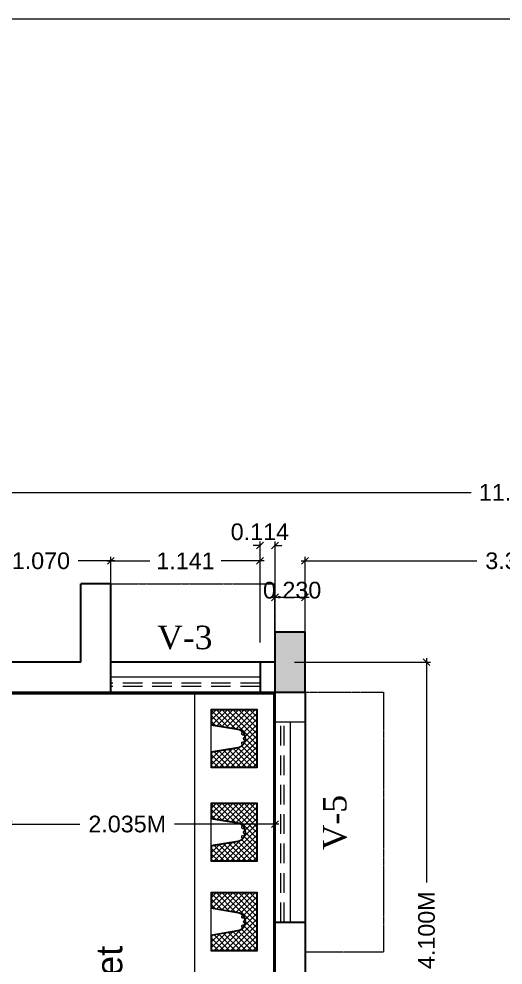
# Model space of a CAD drawing. Header units: metres. Extents: x 1545540 to 2027037, y 435419 to 693806.
# Drawn here: x 1610978 to 1614680, y 479877 to 487113 of the extents above; entities that cross this region are included whole.
import ezdxf

# ---------------------------------------------------------------- set-up
doc = ezdxf.new("R2010")
doc.units = ezdxf.units.M
doc.header["$LTSCALE"] = 1000
doc.header["$PDMODE"] = 35
doc.linetypes.add('DASHED', pattern=[0.75, 0.5, -0.25])
doc.linetypes.add('DASHED2', pattern=[0.375, 0.25, -0.125])
doc.layers.get('Defpoints').update_dxf_attribs({"lineweight": 18})
for name, color, linetype, lineweight in [('- WALL', 7, 'Continuous', 30), ('Col-Hatch', 9, 'Continuous', 13), ('coloum hatch', 254, 'Continuous', 9), ('Column', 252, 'Continuous', 30), ('Fixture', 44, 'Continuous', 9), ('PLASTER', 144, 'Continuous', 13), ('PROJ.', 30, 'DASHED2', 13), ('Text-2', 122, 'Continuous', 25), ('Ventilator', 6, 'DASHED', 18), ('wall l', 7, 'Continuous', 20), ('Window-Wall', 7, 'Continuous', 18)]:
    doc.layers.add(name, color=color, linetype=linetype, lineweight=lineweight)
doc.layers.add('dimen', color=1, linetype='Continuous')
doc.layers.add('text', color=7, linetype='Continuous')
doc.styles.add('dim-stylus bt', font='arial.ttf')
doc.styles.add('L120', font='simplex.shx', dxfattribs={"height": 1})
doc.dimstyles.new('1      100 (big)', dxfattribs={"dimscale": 75, "dimtxt": 5, "dimasz": 3.5, "dimexe": 1.5, "dimexo": 2, "dimgap": 1, "dimtad": 0, "dimdec": 3, "dimlfac": 0.001, "dimzin": 0, "dimdsep": 46, "dimtxsty": 'dim-stylus bt', "dimblk": 'OBLIQUE', "dimcen": 0, "dimdle": 0.6, "dimclrd": 256, "dimclre": 7, "dimclrt": 256, "dimadec": 0, "dimazin": 0, "dimtfac": 0.7, "dimtdec": 3, "dimtofl": 0, "dimtmove": 1, "dimatfit": 3, "dimldrblk": 'OPEN90', "dimfxl": 0, "dimtolj": 1, "dimtzin": 0, "dimlwd": 15, "dimlwe": 15, "dimarcsym": 0})

# ---------------------------------------------------------------- blocks, each defined once
blk = doc.blocks.new('*X20')
at = {"color": 0}
for p, q in [((704.7, 322.9), (942.6, 560.7)), ((704.7, 365.3), (900.1, 560.7)), ((704.7, 407.7), (857.7, 560.7)), ((704.7, 450.2), (815.3, 560.7)), ((704.7, 492.6), (772.9, 560.7)), ((704.7, 535), (730.4, 560.7)), ((847.7, 382.7), (704.7, 525.7)), ((853.8, 419), (712.1, 560.7)), ((866.2, 449), (754.5, 560.7)), ((888.3, 469.3), (796.9, 560.7)), ((920.9, 479.2), (839.4, 560.7)), ((1144.7, 297.8), (881.8, 560.7)), ((898.6, 474.4), (985, 560.7)), ((1144.7, 340.2), (924.2, 560.7)), ((943.5, 476.9), (1027.4, 560.7)), ((1144.7, 382.6), (966.6, 560.7)), ((971.4, 462.3), (1069.8, 560.7)), ((989.9, 438.4), (1112.3, 560.7)), ((998.4, 404.5), (1144.7, 550.7)), ((1004.5, 368.1), (1144.7, 508.3)), ((1144.7, 425.1), (1009.1, 560.7)), ((1144.7, 467.5), (1051.5, 560.7)), ((1144.7, 509.9), (1093.9, 560.7)), ((1144.7, 552.3), (1136.3, 560.7)), ((841.6, 346.4), (704.7, 483.2)), ((835.5, 310), (704.7, 440.8)), ((1010.5, 331.7), (1144.7, 465.9)), ((704.7, 280.5), (857.8, 433.5)), ((829.4, 273.7), (704.7, 398.4)), ((704.7, 238), (847.4, 380.7)), ((1144.7, 255.4), (999, 401.1)), ((1016.6, 295.3), (1144.7, 423.5)), ((1022.6, 258.9), (1144.7, 381)), ((823.3, 237.4), (704.7, 355.9)), ((797.5, 220.7), (704.7, 313.5)), ((729.8, 220.7), (838.8, 329.7)), ((1136.9, 220.7), (1007.4, 350.2)), ((1094.5, 220.7), (1015.9, 299.3)), ((1028.6, 222.5), (1144.7, 338.6)), ((1069.2, 220.7), (1144.7, 296.2)), ((755.1, 220.7), (704.7, 271.1)), ((712.7, 220.7), (704.7, 228.7)), ((772.3, 220.7), (830.2, 278.7)), ((814.7, 220.7), (821.7, 227.7)), ((1052.1, 220.7), (1024.3, 248.4)), ((1111.7, 220.7), (1144.7, 253.8))]:
    blk.add_line(p, q, dxfattribs=at)
blk = doc.blocks.new('RSA CL7')
blk.add_lwpolyline([(8.86, 0), (-8.86, 0), (-8.86, -13.78), (-3.94, -13.78), (3.94, -13.78), (8.86, -13.78)], close=True)
blk.add_lwpolyline([(-4.1, -13.58), (-2.78, -5.72, -0.835943), (2.8, -5.76), (4.1, -13.58), (8.66, -13.58), (8.66, -0.2), (-8.66, -0.2), (-8.66, -13.58)], format="xyb", close=True)
blk.add_lwpolyline([(-3.94, -13.78), (-2.59, -5.75, -0.835548), (2.61, -5.79), (3.94, -13.78)], format="xyb")
for centre, start, end in [((-1.41, -4.14), 207.2135, 40.9564), ((-0.03, -3.6), 185.8999, 355.8249), ((1.47, -4.14), 140.9962, 329.3468)]:
    blk.add_arc(centre, 0.493, start, end)
at = {"xscale": 0.0393714285714286, "yscale": 0.0393714285714286, "zscale": 0.0393714285714286}
blk.add_blockref('*X20', (-36.41, -22.27), dxfattribs=at)
blk = doc.blocks.new('CC')
at = {"layer": 'Col-Hatch', "ltscale": 0.05}
blk.add_hatch(color=256, dxfattribs=at).paths.add_polyline_path([(4078.606, 341.3281), (4078.606, 341.0981), (4079.066, 341.0981), (4079.066, 341.3281)])
at = {"layer": 'Column'}
blk.add_lwpolyline([(4078.606, 341.3281), (4079.066, 341.3281), (4079.066, 341.0981), (4078.606, 341.0981)], close=True, dxfattribs=at)
blk = doc.blocks.new('_Oblique')
at = {"color": 0, "linetype": 'ByBlock', "lineweight": -2}
blk.add_line((-0.5, -0.5), (0.5, 0.5), dxfattribs=at)
blk = doc.blocks.new('*D1182')
at = {"layer": 'Defpoints', "color": 0, "transparency": 16777216}
for p in [(1611680.8, 482968.6), (1610610.8, 482193.9), (1611680.8, 482193.9)]:
    blk.add_point(p, dxfattribs=at)
at = {"layer": 'dimen', "color": 7, "lineweight": 15, "transparency": 16777216}
for p, q in [((1610610.8, 482343.9), (1610610.8, 482998.6)), ((1611680.8, 482343.9), (1611680.8, 482998.6))]:
    blk.add_line(p, q, dxfattribs=at)
at = {"layer": 'dimen', "lineweight": 15, "transparency": 16777216}
for p, q in [((1610580.8, 482968.6), (1610861.9, 482968.6)), ((1611710.8, 482968.6), (1611429.7, 482968.6))]:
    blk.add_line(p, q, dxfattribs=at)
at = {"layer": 'dimen', "lineweight": 15, "transparency": 16777216, "xscale": 52.5, "yscale": 52.5, "zscale": 52.5, "rotation": 180}
blk.add_blockref('_Oblique', (1610610.8, 482968.6), dxfattribs=at)
at = {"layer": 'dimen', "lineweight": 15, "transparency": 16777216, "xscale": 52.5, "yscale": 52.5, "zscale": 52.5}
blk.add_blockref('_Oblique', (1611680.8, 482968.6), dxfattribs=at)
at = {"layer": 'dimen', "transparency": 16777216, "insert": (1611145.8, 482968.6), "char_height": 127.5, "attachment_point": 5, "style": 'dim-stylus bt'}
blk.add_mtext('\\A1;1.070 ', dxfattribs=at)
blk = doc.blocks.new('_Open90')
at = {"color": 0, "linetype": 'ByBlock', "lineweight": -2}
for p, q in [((0, 0), (-1, 0)), ((-0.5, 0.5), (0, 0)), ((0, 0), (-0.5, -0.5))]:
    blk.add_line(p, q, dxfattribs=at)
blk = doc.blocks.new('*D1183')
at = {"layer": 'Defpoints', "color": 0, "transparency": 16777216}
for p in [(1612821.8, 482968.6), (1611680.8, 482193.9), (1612821.8, 482193.9)]:
    blk.add_point(p, dxfattribs=at)
at = {"layer": 'dimen', "color": 7, "lineweight": 15, "transparency": 16777216}
for p, q in [((1611680.8, 482343.9), (1611680.8, 482998.6)), ((1612821.8, 482343.9), (1612821.8, 482998.6))]:
    blk.add_line(p, q, dxfattribs=at)
at = {"layer": 'dimen', "lineweight": 15, "transparency": 16777216}
for p, q in [((1611650.8, 482968.6), (1611979.5, 482968.6)), ((1612851.8, 482968.6), (1612523.1, 482968.6))]:
    blk.add_line(p, q, dxfattribs=at)
at = {"layer": 'dimen', "lineweight": 15, "transparency": 16777216, "xscale": 52.5, "yscale": 52.5, "zscale": 52.5, "rotation": 180}
blk.add_blockref('_Oblique', (1611680.8, 482968.6), dxfattribs=at)
at = {"layer": 'dimen', "lineweight": 15, "transparency": 16777216, "xscale": 52.5, "yscale": 52.5, "zscale": 52.5}
blk.add_blockref('_Oblique', (1612821.8, 482968.6), dxfattribs=at)
at = {"layer": 'dimen', "transparency": 16777216, "insert": (1612251.3, 482968.6), "char_height": 127.5, "attachment_point": 5, "style": 'dim-stylus bt'}
blk.add_mtext('\\A1;1.141 ', dxfattribs=at)
blk = doc.blocks.new('*D1184')
at = {"layer": 'Defpoints', "color": 0, "transparency": 16777216}
for p in [(1612935.8, 483086), (1612821.8, 482193.9), (1612935.8, 482193.9)]:
    blk.add_point(p, dxfattribs=at)
at = {"layer": 'dimen', "lineweight": 15, "transparency": 16777216}
for p, q in [((1612821.8, 483086), (1612769.3, 483086)), ((1612935.8, 483086), (1612988.3, 483086))]:
    blk.add_line(p, q, dxfattribs=at)
at = {"layer": 'dimen', "color": 7, "lineweight": 15, "transparency": 16777216}
for p, q in [((1612821.8, 482343.9), (1612821.8, 483116)), ((1612935.8, 482343.9), (1612935.8, 483116))]:
    blk.add_line(p, q, dxfattribs=at)
at = {"layer": 'dimen', "lineweight": 15, "transparency": 16777216, "xscale": 52.5, "yscale": 52.5, "zscale": 52.5}
blk.add_blockref('_Oblique', (1612821.8, 483086), dxfattribs=at)
at = {"layer": 'dimen', "lineweight": 15, "transparency": 16777216, "xscale": 52.5, "yscale": 52.5, "zscale": 52.5, "rotation": 180}
blk.add_blockref('_Oblique', (1612935.8, 483086), dxfattribs=at)
at = {"layer": 'dimen', "transparency": 16777216, "insert": (1612819.9, 483190.2), "char_height": 127.5, "attachment_point": 5, "style": 'dim-stylus bt'}
blk.add_mtext('\\A1;0.114', dxfattribs=at)
blk = doc.blocks.new('*D1185')
at = {"layer": 'Defpoints', "color": 0, "transparency": 16777216}
for p in [(1613165.8, 482690.4), (1612935.8, 482193.9), (1613165.8, 482193.9)]:
    blk.add_point(p, dxfattribs=at)
at = {"layer": 'dimen', "color": 7, "lineweight": 15, "transparency": 16777216}
for p, q in [((1612935.8, 482343.9), (1612935.8, 482720.4)), ((1613165.8, 482343.9), (1613165.8, 482720.4))]:
    blk.add_line(p, q, dxfattribs=at)
at = {"layer": 'dimen', "lineweight": 15, "transparency": 16777216}
blk.add_line((1612905.8, 482690.4), (1613195.8, 482690.4), dxfattribs=at)
at = {"layer": 'dimen', "lineweight": 15, "transparency": 16777216, "xscale": 52.5, "yscale": 52.5, "zscale": 52.5, "rotation": 180}
blk.add_blockref('_Oblique', (1612935.8, 482690.4), dxfattribs=at)
at = {"layer": 'dimen', "lineweight": 15, "transparency": 16777216, "xscale": 52.5, "yscale": 52.5, "zscale": 52.5}
blk.add_blockref('_Oblique', (1613165.8, 482690.4), dxfattribs=at)
at = {"layer": 'dimen', "transparency": 16777216, "insert": (1613066.9, 482744.1), "char_height": 127.5, "attachment_point": 5, "style": 'dim-stylus bt'}
blk.add_mtext('\\A1;0.230 ', dxfattribs=at)
blk = doc.blocks.new('*D1186')
at = {"layer": 'Defpoints', "color": 0, "transparency": 16777216}
for p in [(1616515.8, 482968.6), (1613165.8, 482423.9), (1616515.8, 482423.9)]:
    blk.add_point(p, dxfattribs=at)
at = {"layer": 'dimen', "color": 7, "lineweight": 15, "transparency": 16777216}
for p, q in [((1613165.8, 482573.9), (1613165.8, 482998.6)), ((1616515.8, 482573.9), (1616515.8, 482998.6))]:
    blk.add_line(p, q, dxfattribs=at)
at = {"layer": 'dimen', "lineweight": 15, "transparency": 16777216}
for p, q in [((1613135.8, 482968.6), (1614479.2, 482968.6)), ((1616545.8, 482968.6), (1615202.3, 482968.6))]:
    blk.add_line(p, q, dxfattribs=at)
at = {"layer": 'dimen', "lineweight": 15, "transparency": 16777216, "xscale": 52.5, "yscale": 52.5, "zscale": 52.5, "rotation": 180}
blk.add_blockref('_Oblique', (1613165.8, 482968.6), dxfattribs=at)
at = {"layer": 'dimen', "lineweight": 15, "transparency": 16777216, "xscale": 52.5, "yscale": 52.5, "zscale": 52.5}
blk.add_blockref('_Oblique', (1616515.8, 482968.6), dxfattribs=at)
at = {"layer": 'dimen', "transparency": 16777216, "insert": (1614840.8, 482968.6), "char_height": 127.5, "attachment_point": 5, "style": 'dim-stylus bt'}
blk.add_mtext('\\A1;3.350M', dxfattribs=at)
blk = doc.blocks.new('*D1216')
at = {"layer": 'Defpoints', "color": 0, "transparency": 16777216}
for p in [(1610900.3, 480983.7), (1612935.8, 480983.7), (1612935.8, 480955.4)]:
    blk.add_point(p, dxfattribs=at)
at = {"layer": 'dimen', "lineweight": 15, "transparency": 16777216}
for p, q in [((1610870.3, 480955.4), (1611443.1, 480955.4)), ((1612965.8, 480955.4), (1612168.5, 480955.4))]:
    blk.add_line(p, q, dxfattribs=at)
at = {"layer": 'dimen', "color": 7, "lineweight": 15, "transparency": 16777216}
for p, q in [((1610900.3, 480833.7), (1610900.3, 480925.4)), ((1612935.8, 480833.7), (1612935.8, 480925.4))]:
    blk.add_line(p, q, dxfattribs=at)
at = {"layer": 'dimen', "lineweight": 15, "transparency": 16777216, "xscale": 52.5, "yscale": 52.5, "zscale": 52.5, "rotation": 180}
blk.add_blockref('_Oblique', (1610900.3, 480955.4), dxfattribs=at)
at = {"layer": 'dimen', "lineweight": 15, "transparency": 16777216, "xscale": 52.5, "yscale": 52.5, "zscale": 52.5}
blk.add_blockref('_Oblique', (1612935.8, 480955.4), dxfattribs=at)
at = {"layer": 'dimen', "transparency": 16777216, "insert": (1611805.8, 480955.4), "char_height": 127.5, "attachment_point": 5, "style": 'dim-stylus bt'}
blk.add_mtext('\\A1;2.035M', dxfattribs=at)
blk = doc.blocks.new('*D1244')
at = {"layer": 'Defpoints', "color": 0, "transparency": 16777216}
for p in [(1620785.8, 483491.8), (1608895.8, 482193.9), (1620785.8, 482193.9)]:
    blk.add_point(p, dxfattribs=at)
at = {"layer": 'dimen', "color": 7, "lineweight": 15, "transparency": 16777216}
for p, q in [((1608895.8, 482343.9), (1608895.8, 483521.8)), ((1620785.8, 482343.9), (1620785.8, 483521.8))]:
    blk.add_line(p, q, dxfattribs=at)
at = {"layer": 'dimen', "lineweight": 15, "transparency": 16777216}
for p, q in [((1608865.8, 483491.8), (1614435.6, 483491.8)), ((1620815.8, 483491.8), (1615245.9, 483491.8))]:
    blk.add_line(p, q, dxfattribs=at)
at = {"layer": 'dimen', "lineweight": 15, "transparency": 16777216, "xscale": 52.5, "yscale": 52.5, "zscale": 52.5, "rotation": 180}
blk.add_blockref('_Oblique', (1608895.8, 483491.8), dxfattribs=at)
at = {"layer": 'dimen', "lineweight": 15, "transparency": 16777216, "xscale": 52.5, "yscale": 52.5, "zscale": 52.5}
blk.add_blockref('_Oblique', (1620785.8, 483491.8), dxfattribs=at)
at = {"layer": 'dimen', "transparency": 16777216, "insert": (1614840.8, 483491.8), "char_height": 127.5, "attachment_point": 5, "style": 'dim-stylus bt'}
blk.add_mtext('\\A1;11.890M', dxfattribs=at)
blk = doc.blocks.new('*D1245')
at = {"layer": 'Defpoints', "color": 0, "transparency": 16777216}
for p in [(1612935.8, 482193.9), (1612935.8, 478093.9), (1614094.6, 478093.9)]:
    blk.add_point(p, dxfattribs=at)
at = {"layer": 'dimen', "color": 7, "lineweight": 15, "transparency": 16777216}
for p, q in [((1613085.8, 482193.9), (1614124.6, 482193.9)), ((1613085.8, 478093.9), (1614124.6, 478093.9))]:
    blk.add_line(p, q, dxfattribs=at)
at = {"layer": 'dimen', "lineweight": 15, "transparency": 16777216}
for p, q in [((1614094.6, 482223.9), (1614094.6, 480508.1)), ((1614094.6, 478063.9), (1614094.6, 479779.7))]:
    blk.add_line(p, q, dxfattribs=at)
at = {"layer": 'dimen', "lineweight": 15, "transparency": 16777216, "xscale": 52.5, "yscale": 52.5, "zscale": 52.5}
for p, rotation in [((1614094.6, 482193.9), 90), ((1614094.6, 478093.9), 270)]:
    blk.add_blockref('_Oblique', p, dxfattribs=dict(at, rotation=rotation))
at = {"layer": 'dimen', "transparency": 16777216, "insert": (1614094.6, 480143.9), "char_height": 127.5, "attachment_point": 5, "rotation": 90, "style": 'dim-stylus bt'}
blk.add_mtext('\\A1;4.100M', dxfattribs=at)

msp = doc.modelspace()

# ---------------------------------------------------------------- linework, layer by layer
at = {"layer": '- WALL'}
for p, q in [((1611450.7749, 482193.8995), (1611450.7749, 482793.8995)), ((1611680.7749, 482793.8995), (1611450.7749, 482793.8995)), ((1611680.7749, 481963.8995), (1611680.7749, 482793.8995)), ((1611450.7749, 482193.8995), (1610840.7749, 482193.8995)), ((1612821.7749, 482193.8995), (1611680.7749, 482193.8995)), ((1612935.7749, 482193.8995), (1612821.7749, 482193.8995)), ((1612821.7749, 482193.8995), (1612821.7749, 481963.8995)), ((1610610.7749, 481963.8995), (1611680.7749, 481963.8995)), ((1611680.7749, 481963.8995), (1612821.7749, 481963.8995)), ((1612821.7749, 481963.8995), (1612935.7748, 481963.8995)), ((1612935.7748, 481963.8995), (1612935.7749, 476638.8996)), ((1613165.7748, 481963.8995), (1613165.7748, 478093.8995)), ((1612935.7749, 480205.8995), (1613165.7749, 480205.8995))]:
    msp.add_line(p, q, dxfattribs=at)
at = {"layer": 'Defpoints', "ltscale": 0.05}
msp.add_lwpolyline([(1601846.8608, 487113.1679), (1630187.1156, 487113.1679), (1630187.1156, 455600.7177), (1601846.8608, 455600.7177)], close=True, dxfattribs=at)
at = {"layer": 'Fixture'}
msp.add_line((1612323.7748, 479164.2376), (1612323.7748, 481951.8995), dxfattribs=at)
at = {"layer": 'PLASTER', "ltscale": 0.05}
for p, q in [((1609382.7749, 481951.8995), (1612935.7748, 481951.8995)), ((1612923.7748, 481963.8995), (1612923.7749, 476650.8996))]:
    msp.add_line(p, q, dxfattribs=at)
at = {"layer": 'PROJ.', "ltscale": 0.01}
for p in [(1611523.2748, 482793.8995), (1612935.7748, 482193.8995)]:
    msp.add_line(p, (1612935.7748, 482793.8995), dxfattribs=at)
msp.add_lwpolyline([(1613165.7748, 481963.8995), (1613765.7748, 481963.8995), (1613765.7748, 479975.8996), (1613165.7748, 479975.8996)], dxfattribs=at)
at = {"layer": 'Ventilator', "ltscale": 0.3}
for p, q in [((1612821.7749, 482033.8995), (1611680.7749, 482033.8995)), ((1612821.7749, 482008.8995), (1611680.7749, 482008.8995)), ((1612980.7748, 480205.8995), (1612980.7748, 481733.8995)), ((1613005.7748, 480205.8995), (1613005.7748, 481733.8995))]:
    msp.add_line(p, q, dxfattribs=at)
at = {"layer": 'wall l', "ltscale": 0.05}
msp.add_lwpolyline([(1613165.7748, 481733.8995), (1612935.7748, 481733.8995), (1612935.7748, 481963.8995), (1613165.7748, 481963.8995)], close=True, dxfattribs=at)
at = {"layer": 'Window-Wall'}
for p, q in [((1612821.7749, 482078.8995), (1611680.7749, 482078.8995)), ((1612935.7748, 480205.8995), (1612935.7748, 481733.8995)), ((1613050.7748, 481733.8995), (1613050.7748, 480205.8995))]:
    msp.add_line(p, q, dxfattribs=at)

# ---------------------------------------------------------------- block references
at = {"layer": 'coloum hatch', "ltscale": 0.05, "xscale": -999.9999998279078, "yscale": 999.9999998279078, "zscale": 999.9999998279078, "rotation": 90}
msp.add_blockref('CC', (1954263.8836, 4561029.9187), dxfattribs=at)
at = {"layer": 'Fixture', "xscale": -25.39999999061718, "yscale": 25.39999999061718, "zscale": 25.39999999125772, "rotation": 270}
for p in [(1612798.7808, 481610.1114), (1612798.7808, 480893.6995), (1612798.7808, 480209.0376)]:
    msp.add_blockref('RSA CL7', p, dxfattribs=at)

# ---------------------------------------------------------------- texts
at = {"layer": 'text', "insert": (1611568.142, 477798.9978), "char_height": 200, "width": 4322.064043, "attachment_point": 1, "rotation": 90, "style": 'L120'}
msp.add_mtext("{\\fArial|b0|i0|c0|p34;Junior Girls' Toilet\\P  5.260 x 3.580}", dxfattribs=at)
at = {"layer": 'Text-2', "ltscale": 0.05, "char_height": 180, "width": 6841.77004, "attachment_point": 1, "style": 'L120'}
for s, insert, rotation in [('{\\fTimes New Roman|b0|i0|c0|p18;V-3}', (1612034.9297, 482473.2634), 0.00000001), ('{\\fTimes New Roman|b0|i0|c0|p18;V-5}', (1613302.4334, 480755.7498), 90.00000001)]:
    msp.add_mtext(s, dxfattribs=dict(at, insert=insert, rotation=rotation))

# ---------------------------------------------------------------- dimensions: what is measured, and where the dimension line sits
at = {"layer": 'dimen'}
for p1, p2, distance, picture, middle in [((1608895.7749, 482193.8995), (1620785.7749, 482193.8995), 1297.9322, '*D1244', (1614840.7749, 483491.8317)), ((1612935.7748, 482193.8995), (1612935.7748, 478093.8995), 1158.7771, '*D1245', (1614094.5519, 480143.8995))]:
    dim = msp.add_aligned_dim(p1=p1, p2=p2, distance=distance, dimstyle='1      100 (big)', override={"dimtxt": 1.7, "dimasz": 0.7, "dimexe": 0.4, "dimpost": 'M\\X', "dimdle": 0.4}, dxfattribs=at)
    dim.commit()
    dim.dimension.update_dxf_attribs({"geometry": picture, "text_midpoint": middle})
for base, p1, p2, text, picture, middle in [((1612935.7748, 483086.0045), (1612821.7749, 482193.8995), (1612935.7748, 482193.8995), '0.114', '*D1184', (1612819.9409, 483190.1819)), ((1613165.7748, 482690.4409), (1612935.7748, 482193.8995), (1613165.7748, 482193.8995), '0.230 ', '*D1185', (1613066.8744, 482744.1062))]:
    dim = msp.add_linear_dim(base=base, p1=p1, p2=p2, text=text, dimstyle='1      100 (big)', override={"dimtxt": 1.7, "dimasz": 0.7, "dimexe": 0.4, "dimpost": 'M\\X', "dimdle": 0.4}, dxfattribs=at)
    dim.commit()
    dim.dimension.update_dxf_attribs({"geometry": picture, "text_midpoint": middle, "dimtype": 160})
for base, p1, p2, text, picture, middle in [((1611680.7749, 482968.6097), (1610610.7749, 482193.8995), (1611680.7749, 482193.8995), '1.070 ', '*D1182', (1611145.7749, 482968.6097)), ((1612821.7749, 482968.6097), (1611680.7749, 482193.8995), (1612821.7749, 482193.8995), '1.141 ', '*D1183', (1612251.2749, 482968.6097))]:
    dim = msp.add_linear_dim(base=base, p1=p1, p2=p2, text=text, dimstyle='1      100 (big)', override={"dimtxt": 1.7, "dimasz": 0.7, "dimexe": 0.4, "dimpost": 'M\\X', "dimdle": 0.4}, dxfattribs=at)
    dim.commit()
    dim.dimension.update_dxf_attribs({"geometry": picture, "text_midpoint": middle})
dim = msp.add_linear_dim(base=(1616515.7749, 482968.6097), p1=(1613165.7748, 482423.8995), p2=(1616515.7749, 482423.8995), dimstyle='1      100 (big)', override={"dimtxt": 1.7, "dimasz": 0.7, "dimexe": 0.4, "dimpost": 'M\\X', "dimdle": 0.4}, dxfattribs=at)
dim.commit()
dim.dimension.update_dxf_attribs({"geometry": '*D1186', "text_midpoint": (1614840.7748, 482968.6097)})
dim = msp.add_linear_dim(base=(1612935.7748, 480955.4387), p1=(1610900.2749, 480983.6617), p2=(1612935.7748, 480983.6617), dimstyle='1      100 (big)', override={"dimtxt": 1.7, "dimasz": 0.7, "dimexe": 0.4, "dimpost": 'M\\X', "dimdle": 0.4}, dxfattribs=at)
dim.commit()
dim.dimension.update_dxf_attribs({"geometry": '*D1216', "text_midpoint": (1611805.8013, 480955.4387), "dimtype": 160})

doc.saveas('drawing.dxf')
